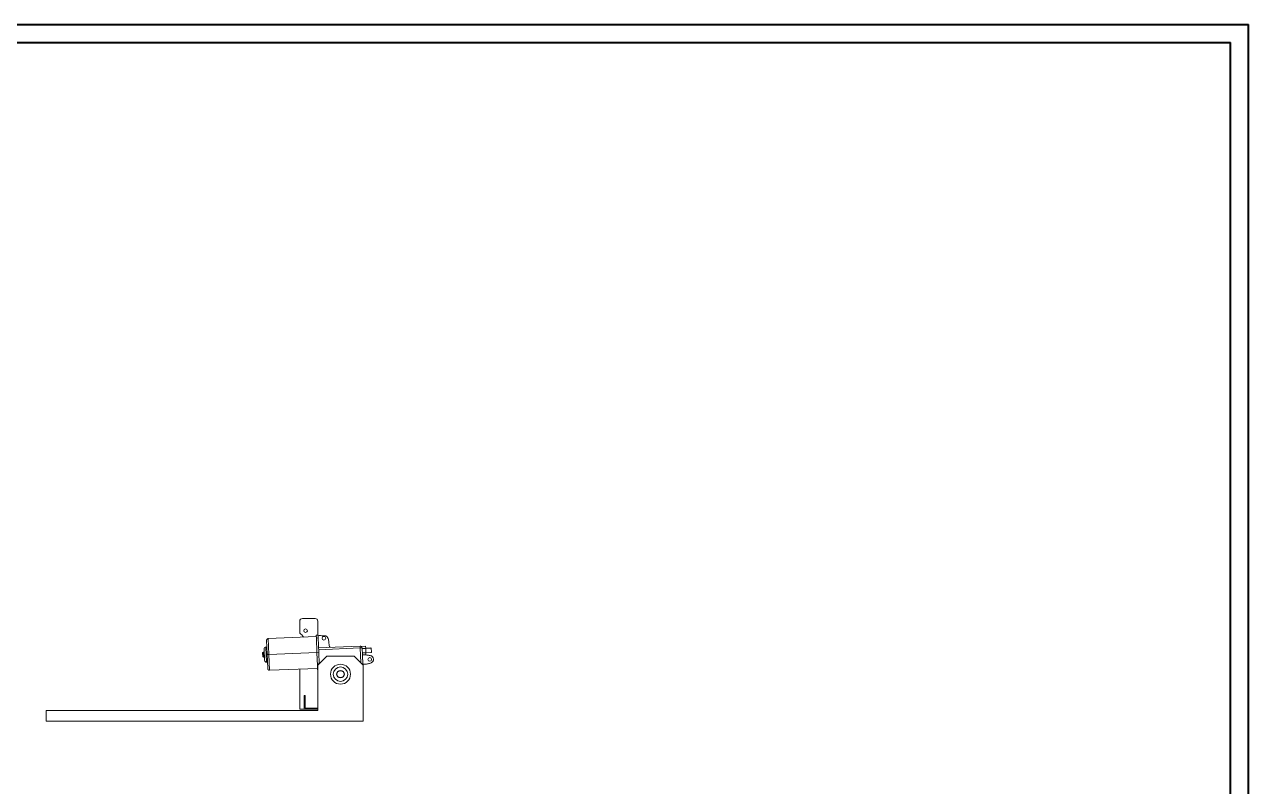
# Model space of a CAD drawing. Header units: millimetres. Extents: x 0 to 1189, y 0 to 841.
# Drawn here: x 514 to 1189, y 421 to 841 of the extents above; entities that cross this region are included whole.
import ezdxf

# ---------------------------------------------------------------- set-up
doc = ezdxf.new("R2010")
doc.units = ezdxf.units.MM

msp = doc.modelspace()

# ---------------------------------------------------------------- linework, layer by layer
at = {"color": 7, "linetype": 'Continuous', "lineweight": 40}
for p, q in [((0.08, 841.21), (1189.08, 841.21)), ((1189.08, 0.21), (1189.08, 841.21)), ((25.08, 831.21), (1179.08, 831.21)), ((1179.08, 10.21), (1179.08, 831.21))]:
    msp.add_line(p, q, dxfattribs=at)
at = {"color": 7, "linetype": 'Continuous', "lineweight": 15}
for p, q in [((667, 513.45), (674, 513.45)), ((665.5, 505.28), (665.5, 511.95)), ((675.5, 504.19), (675.5, 511.95)), ((647.5, 493.94), (647.2, 501.27)), ((648.16, 502.32), (674.64, 503.42)), ((648.16, 502.32), (648.52, 493.58)), ((675.61, 504.2), (674.61, 504.16)), ((674.61, 504.16), (674.67, 502.66)), ((675.67, 502.7), (674.67, 502.66)), ((674.67, 502.66), (675, 494.55)), ((675.61, 504.2), (675.67, 502.7)), ((675.67, 502.7), (676, 494.59)), ((645.06, 492.63), (644.99, 494.25)), ((645.97, 494.79), (645.47, 494.77)), ((646.15, 490.32), (645.89, 496.64)), ((647.35, 497.7), (646.85, 497.68)), ((647.84, 485.81), (647.5, 493.94)), ((648.52, 493.58), (675, 494.67)), ((648.52, 493.58), (648.88, 484.84)), ((676, 494.59), (675, 494.55)), ((675, 494.55), (675.3, 487.41)), ((675.89, 497.21), (698.87, 498.16)), ((698.92, 497.16), (675.93, 496.21)), ((676, 494.59), (676.25, 488.45)), ((698.87, 498.16), (698.92, 497.16)), ((699.91, 497.2), (698.92, 497.16)), ((701.88, 498.09), (699.47, 497.99)), ((699.91, 497.2), (700.08, 493.21)), ((701.93, 496.88), (699.93, 496.79)), ((702.02, 494.57), (700.03, 494.49)), ((702.07, 493.48), (700.07, 493.4)), ((702.23, 493.29), (700.08, 493.21)), ((700.08, 493.21), (700.29, 488.21)), ((701.88, 498.09), (701.93, 496.88)), ((704.67, 497.15), (701.92, 497.04)), ((701.93, 496.88), (702.02, 494.57)), ((702.02, 494.57), (702.07, 493.48)), ((702.03, 494.54), (704.77, 494.65)), ((704.92, 497.16), (704.67, 497.15)), ((704.67, 497.15), (704.67, 497.15)), ((704.77, 494.65), (705.02, 494.66)), ((704.77, 494.65), (704.77, 494.65)), ((704.92, 497.16), (705.02, 494.66)), ((645.58, 492.15), (646.08, 492.17)), ((647.19, 489.36), (647.69, 489.38)), ((675.5, 482.44), (675.3, 487.41)), ((680.5, 492.7), (675.5, 487.7)), ((675.5, 462.7), (675.5, 487.7)), ((680.5, 492.7), (695.5, 492.7)), ((700.5, 487.7), (695.5, 492.7)), ((702.43, 488.3), (700.29, 488.21)), ((700.29, 488.21), (700.3, 487.9)), ((700.5, 456.7), (700.5, 487.7)), ((706.17, 491.2), (706.19, 490.71)), ((648.88, 484.84), (675.36, 485.93)), ((665.5, 463.45), (665.5, 485.52)), ((668, 469.45), (668, 470.95)), ((668, 470.95), (668.5, 470.95)), ((668, 469.45), (668, 463.45)), ((668.5, 469.45), (668, 469.45)), ((668.5, 470.95), (668.5, 469.45)), ((668.5, 463.95), (668.5, 469.45)), ((525.5, 462.7), (525.5, 456.7)), ((525.5, 462.7), (675.5, 462.7)), ((665.5, 463.45), (668, 463.45)), ((668, 463.45), (675.5, 463.45)), ((675.5, 463.95), (668.5, 463.95)), ((525.5, 456.7), (700.5, 456.7))]:
    msp.add_line(p, q, dxfattribs=at)
at = {"color": 8, "linetype": 'Continuous', "lineweight": 15}
for p, q in [((645.47, 494.77), (645.58, 492.15)), ((646.85, 497.68), (647.19, 489.36)), ((699.25, 488.95), (698.92, 497.16))]:
    msp.add_line(p, q, dxfattribs=at)
at = {"color": 7, "linetype": 'Continuous', "lineweight": 15}
for centre, radius in [((668.75, 506.7), 1), ((678.86, 502.56), 1), ((688, 482.7), 5.5), ((688, 482.7), 4), ((704.18, 490.87), 1.01), ((688, 482.7), 2)]:
    msp.add_circle(centre, radius, dxfattribs=at)
at = {"color": 7, "linetype": 'Continuous'}
msp.add_circle((688, 482.7), 2, dxfattribs=at)
at = {"color": 7, "linetype": 'Continuous', "lineweight": 15}
for centre, radius, start, end in [((667, 511.95), 1.5, 90, 180), ((674, 511.95), 1.5, 0, 90), ((663, 500.95), 5, 25.7572, 60), ((645.49, 494.27), 0.5, 92.36149, 182.36149), ((646.89, 496.68), 1, 92.36149, 182.36149), ((698.92, 497.16), 1, 2.36149, 92.36149), ((645.56, 492.65), 0.5, 182.36149, 272.36149), ((647.15, 490.36), 1, 182.36149, 272.36149), ((676.3, 487.45), 1, 92.36149, 182.36149)]:
    msp.add_arc(centre, radius, start, end, dxfattribs=at)
for points, knots in [([(647.2, 501.27), (647.2, 501.28), (647.2, 501.33), (647.2, 501.43), (647.23, 501.58), (647.28, 501.73), (647.36, 501.88), (647.46, 502), (647.57, 502.11), (647.7, 502.2), (647.85, 502.26), (648, 502.31), (648.11, 502.32), (648.16, 502.32)], [0, 0, 0, 0, 0.003164, 0.1003745, 0.1993989, 0.3050377, 0.4132621, 0.5117467, 0.6126611, 0.7081434, 0.8061921, 0.9016798, 1, 1, 1, 1]), ([(675.61, 504.2), (676.08, 504.15), (677.02, 504.05), (678.21, 503.87), (679.16, 503.97), (679.89, 503.94), (680.5, 503.53), (680.98, 502.85), (681.37, 501.97), (681.53, 500.92), (681.58, 500), (681.7, 499.24), (681.77, 498.62), (681.88, 497.99), (682.14, 497.65), (682.27, 497.48)], [0, 0, 0, 0, 0.124995, 0.24971, 0.313969, 0.375698, 0.437708, 0.500178, 0.593313, 0.686527, 0.779729, 0.834666, 0.88993, 0.944331, 1, 1, 1, 1]), ([(647.5, 493.94), (647.5, 493.94), (647.5, 493.92), (647.51, 493.88), (647.55, 493.83), (647.61, 493.77), (647.7, 493.72), (647.8, 493.67), (647.92, 493.64), (648.06, 493.61), (648.2, 493.59), (648.36, 493.58), (648.47, 493.58), (648.52, 493.58)], [0, 0, 0, 0, 0.003164, 0.100374, 0.199399, 0.305038, 0.413262, 0.511747, 0.612661, 0.708143, 0.806192, 0.90168, 1, 1, 1, 1]), ([(702.23, 493.29), (702.49, 493.26), (703.04, 493.19), (703.89, 493.11), (704.68, 492.94), (705.34, 492.62), (705.78, 492.2), (706.06, 491.71), (706.13, 491.37), (706.17, 491.2)], [0, 0, 0, 0, 0.162159, 0.342989, 0.524677, 0.655945, 0.786395, 0.893387, 1, 1, 1, 1]), ([(702.43, 488.3), (702.69, 488.35), (703.24, 488.47), (704.08, 488.62), (704.85, 488.86), (705.48, 489.22), (705.88, 489.68), (706.13, 490.19), (706.17, 490.54), (706.19, 490.71)], [0, 0, 0, 0, 0.162159, 0.342989, 0.524677, 0.655945, 0.786395, 0.893387, 1, 1, 1, 1]), ([(648.88, 484.84), (648.83, 484.84), (648.72, 484.84), (648.57, 484.87), (648.42, 484.93), (648.28, 485), (648.16, 485.1), (648.05, 485.22), (647.96, 485.36), (647.89, 485.5), (647.85, 485.65), (647.84, 485.75), (647.84, 485.81), (647.84, 485.81)], [0, 0, 0, 0, 0.095476, 0.193808, 0.289263, 0.387339, 0.485791, 0.586738, 0.692346, 0.800601, 0.897802, 0.996836, 1, 1, 1, 1])]:
    msp.add_open_spline(points, degree=3, knots=knots, dxfattribs=at)

doc.saveas('drawing.dxf')
